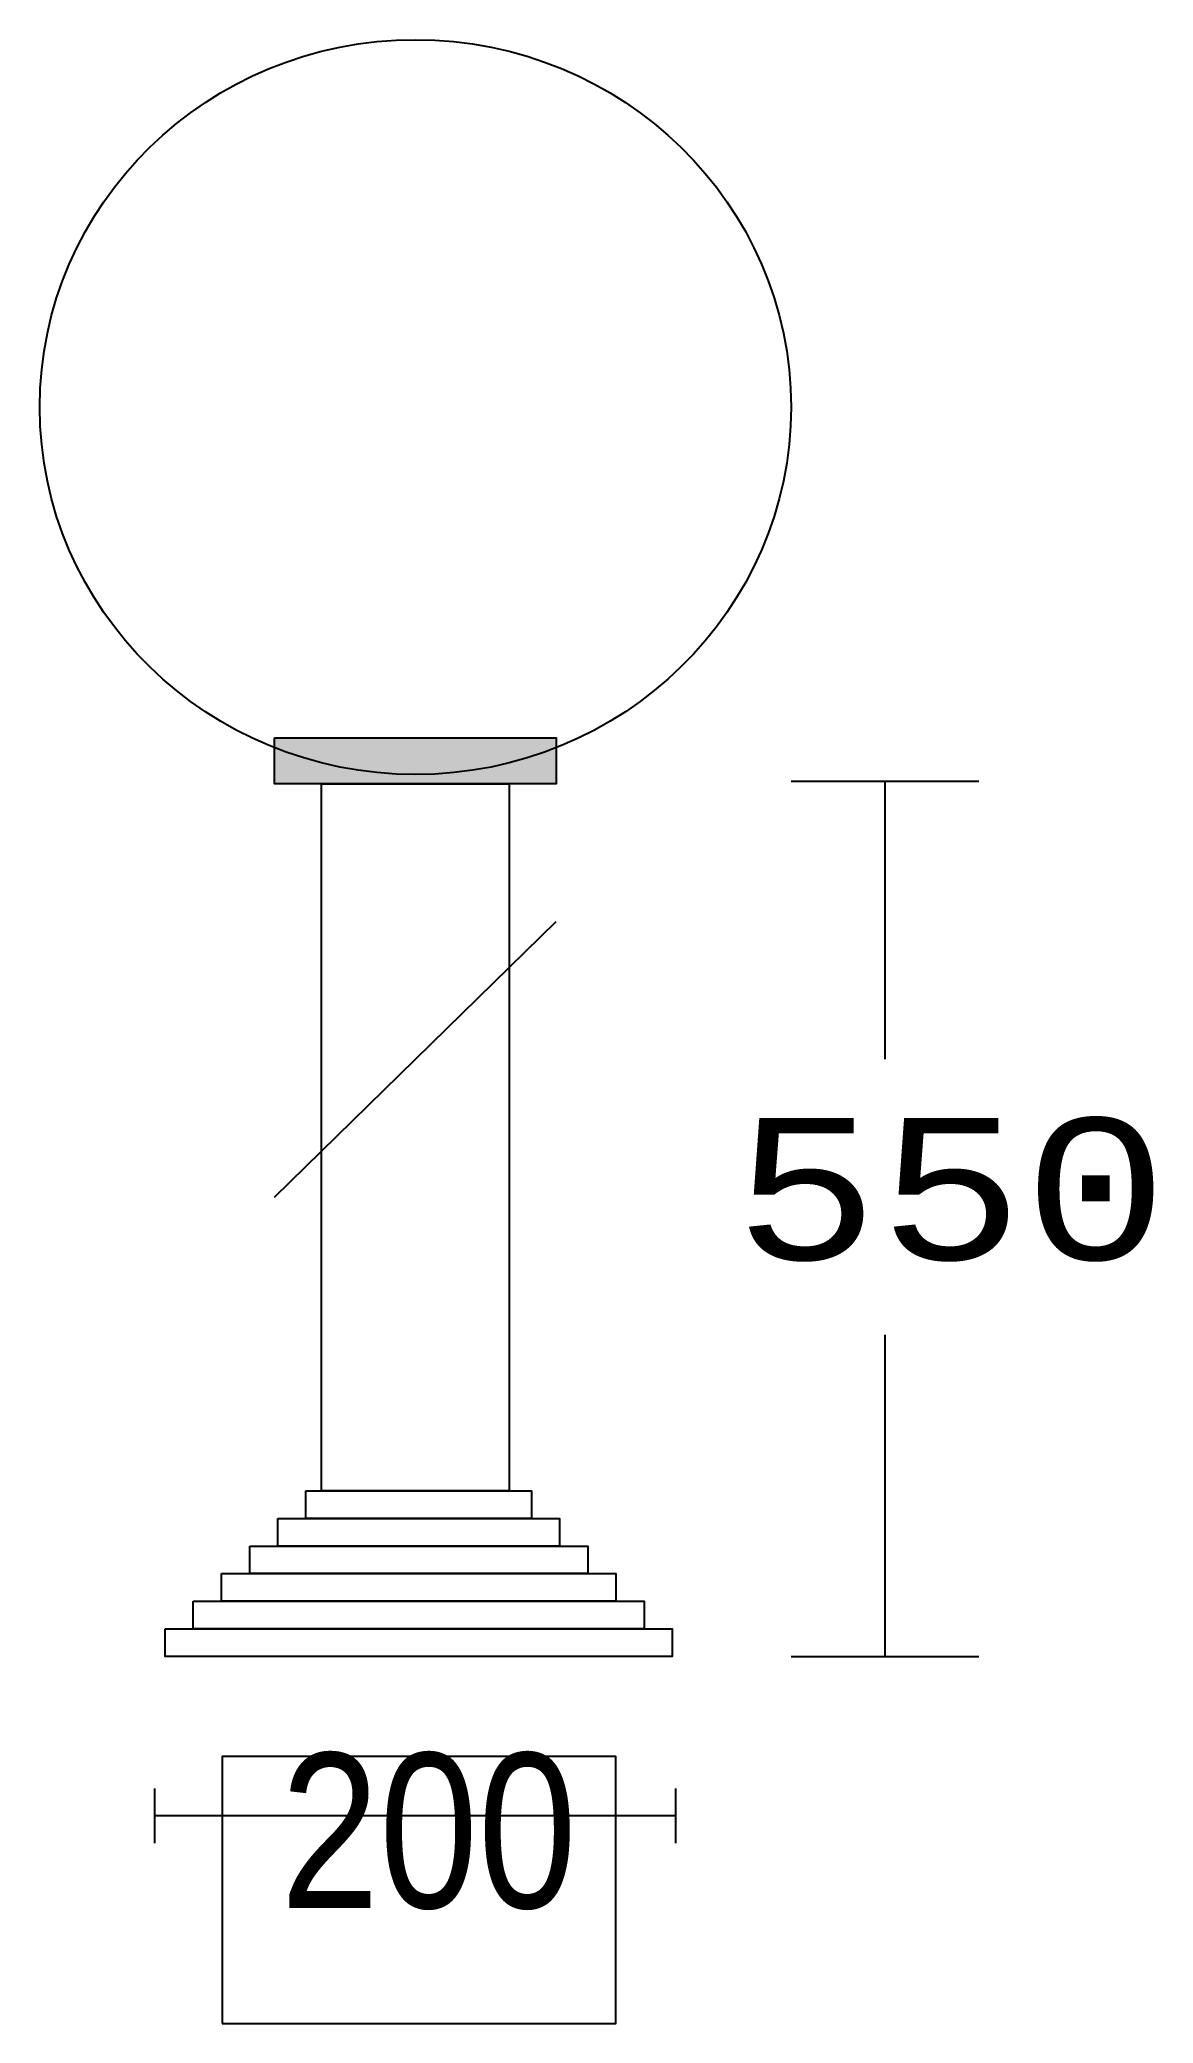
# Model space of a CAD drawing. Extents: x 35 to 163, y 44 to 271.
import ezdxf

# ---------------------------------------------------------------- set-up
doc = ezdxf.new("R2010")
doc.units = 0
doc.layers.add('LIVELLO_1', color=160, linetype='Continuous')
doc.styles.add('STD', font='txt')

# ---------------------------------------------------------------- blocks, each defined once
blk = doc.blocks.new('AI9-BLK1')
at = {"layer": 'LIVELLO_1'}
h = blk.add_hatch(color=255, dxfattribs=at)
h.dxf.hatch_style = 2
h.paths.add_polyline_path([(-32.98, 33.31), (-0.8, 33.31), (-0.8, 28.05), (-32.98, 28.05)])
at = {"layer": 'LIVELLO_1', "color": 7}
for p, q in [((26.02, 28.35), (47.48, 28.35)), ((36.75, 28.35), (36.75, -3.44)), ((-32.98, -19.19), (-0.8, 12.31)), ((36.75, -34.93), (36.75, -71.68)), ((26.02, -71.68), (47.48, -71.68)), ((-46.69, -86.77), (-46.69, -93.02)), ((12.82, -86.77), (12.82, -93.02)), ((12.82, -89.9), (-46.69, -89.9))]:
    blk.add_line(p, q, dxfattribs=at)
for points in [[(-32.98, 33.31), (-0.8, 33.31), (-0.8, 28.06), (-32.98, 28.06)], [(-27.62, 28.06), (-6.16, 28.06), (-6.16, -52.78), (-27.62, -52.78)], [(-29.39, -52.78), (-3.64, -52.78), (-3.64, -55.93), (-29.39, -55.93)], [(-29.39, -52.78), (-3.64, -52.78), (-3.64, -55.93), (-29.39, -55.93)], [(-32.6, -55.93), (-0.42, -55.93), (-0.42, -59.08), (-32.6, -59.08)], [(-32.6, -55.93), (-0.42, -55.93), (-0.42, -59.08), (-32.6, -59.08)], [(-35.82, -59.08), (2.8, -59.08), (2.8, -62.23), (-35.82, -62.23)], [(-35.82, -59.08), (2.8, -59.08), (2.8, -62.23), (-35.82, -62.23)], [(-39.04, -62.23), (6.02, -62.23), (6.02, -65.38), (-39.04, -65.38)], [(-39.04, -62.23), (6.02, -62.23), (6.02, -65.38), (-39.04, -65.38)], [(-42.26, -65.38), (9.24, -65.38), (9.24, -68.53), (-42.26, -68.53)], [(-42.26, -65.38), (9.24, -65.38), (9.24, -68.53), (-42.26, -68.53)], [(-45.48, -68.53), (12.46, -68.53), (12.46, -71.68), (-45.48, -71.68)], [(-45.48, -68.53), (12.46, -68.53), (12.46, -71.68), (-45.48, -71.68)], [(-38.97, -113.63), (5.99, -113.63), (5.99, -83.12), (-38.97, -83.12)]]:
    blk.add_lwpolyline(points, close=True, dxfattribs=at)
blk.add_ellipse((-16.89, 71.1), major_axis=(-42.91, 0), ratio=0.978553, dxfattribs=at)
at = {"layer": 'LIVELLO_1', "color": 7, "attachment_point": 1, "style": 'STD'}
for s, insert, char_height in [('\\fCourier|b0|i0;\\H16.1795;\\W1.02;\\C7;550', (19.49, -10.17), 16.1795), ('\\fArial Narrow|b0|i0;\\H17.7008;\\C7;200', (-32.29, -82.74), 17.7008)]:
    blk.add_mtext(s, dxfattribs=dict(at, insert=insert, char_height=char_height))

msp = doc.modelspace()

# ---------------------------------------------------------------- block references
at = {"layer": 'LIVELLO_1', "color": 7}
msp.add_blockref('AI9-BLK1', (95.284795, 157.771937), dxfattribs=at)

doc.saveas('drawing.dxf')
